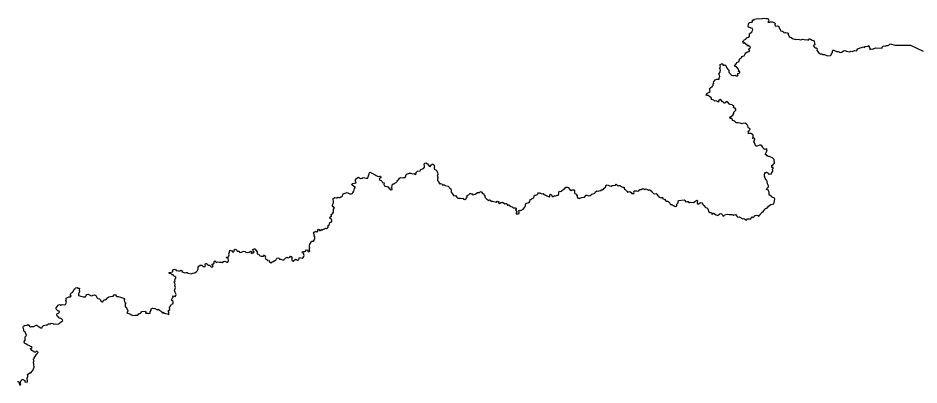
# Model space of a CAD drawing. Extents: x -74 to -34.8, y -33.8 to 5.3.
# Drawn here: x -58.528 to -55.4, y 1.258 to 2.534 of the extents above; entities that cross this region are included whole.
import ezdxf

# ---------------------------------------------------------------- set-up
doc = ezdxf.new("R2010")
doc.units = 0
doc.header["$LTSCALE"] = 2
doc.layers.add('UFEBRASIL', color=7, linetype='Continuous')

msp = doc.modelspace()

# ---------------------------------------------------------------- linework, layer by layer
at = {"layer": 'UFEBRASIL'}
msp.add_lwpolyline([(-58.5299, 1.2707), (-58.5272, 1.2696), (-58.5241, 1.2671), (-58.5241, 1.2627), (-58.523, 1.258), (-58.5191, 1.2582), (-58.518, 1.2619), (-58.5202, 1.2657), (-58.5194, 1.2685), (-58.5174, 1.2727), (-58.5141, 1.2738), (-58.513, 1.2777), (-58.5086, 1.2771), (-58.5074, 1.2743), (-58.5044, 1.2733), (-58.5041, 1.2691), (-58.4963, 1.268), (-58.4945, 1.2707), (-58.4946, 1.2753), (-58.4973, 1.279), (-58.4965, 1.2821), (-58.4935, 1.2878), (-58.4936, 1.2911), (-58.4952, 1.295), (-58.4864, 1.2999), (-58.4835, 1.3004), (-58.4781, 1.3057), (-58.4762, 1.3085), (-58.4711, 1.3194), (-58.4731, 1.3291), (-58.4739, 1.3378), (-58.4733, 1.3409), (-58.4744, 1.3484), (-58.4709, 1.3509), (-58.4717, 1.3549), (-58.469, 1.3564), (-58.4652, 1.362), (-58.4642, 1.3651), (-58.4611, 1.3671), (-58.458, 1.3715), (-58.4616, 1.3742), (-58.4649, 1.3754), (-58.4661, 1.3726), (-58.4702, 1.3709), (-58.4716, 1.3742), (-58.4759, 1.376), (-58.4794, 1.3782), (-58.4817, 1.3819), (-58.4851, 1.3848), (-58.4791, 1.3872), (-58.4797, 1.3902), (-58.4852, 1.392), (-58.4872, 1.3942), (-58.4906, 1.3947), (-58.4957, 1.3973), (-58.5007, 1.4013), (-58.5052, 1.4032), (-58.506, 1.4096), (-58.5016, 1.415), (-58.5033, 1.4185), (-58.5033, 1.4249), (-58.4982, 1.4302), (-58.5024, 1.4429), (-58.508, 1.4449), (-58.508, 1.4493), (-58.5097, 1.4594), (-58.5088, 1.463), (-58.5052, 1.4649), (-58.4966, 1.4663), (-58.4935, 1.4683), (-58.4905, 1.4665), (-58.4884, 1.4621), (-58.4839, 1.4606), (-58.4808, 1.4616), (-58.4777, 1.4609), (-58.4729, 1.4611), (-58.4651, 1.4663), (-58.462, 1.4661), (-58.4594, 1.4634), (-58.458, 1.4609), (-58.4542, 1.4602), (-58.4485, 1.4561), (-58.4444, 1.4565), (-58.4422, 1.4616), (-58.4395, 1.4645), (-58.4305, 1.4668), (-58.4254, 1.467), (-58.422, 1.471), (-58.4165, 1.4708), (-58.4129, 1.4727), (-58.4068, 1.4715), (-58.4041, 1.4698), (-58.3968, 1.4708), (-58.391, 1.4698), (-58.3857, 1.47), (-58.3842, 1.4726), (-58.3719, 1.4816), (-58.373, 1.4843), (-58.3768, 1.488), (-58.3817, 1.4897), (-58.3853, 1.4887), (-58.3856, 1.4929), (-58.3904, 1.4964), (-58.3928, 1.5016), (-58.3916, 1.5064), (-58.3873, 1.5077), (-58.3837, 1.5109), (-58.3845, 1.5141), (-58.39, 1.5152), (-58.3938, 1.52), (-58.3951, 1.5229), (-58.3948, 1.5266), (-58.3912, 1.5315), (-58.3896, 1.5354), (-58.3823, 1.5372), (-58.3789, 1.5354), (-58.3741, 1.5379), (-58.3676, 1.5368), (-58.3632, 1.5381), (-58.3607, 1.5424), (-58.3595, 1.5464), (-58.3619, 1.5512), (-58.3605, 1.5546), (-58.3605, 1.5602), (-58.3511, 1.5639), (-58.3459, 1.5644), (-58.3435, 1.5666), (-58.345, 1.5698), (-58.3456, 1.5729), (-58.3446, 1.5758), (-58.3424, 1.578), (-58.3375, 1.5812), (-58.3325, 1.5907), (-58.3296, 1.5935), (-58.3272, 1.5953), (-58.3225, 1.5971), (-58.3191, 1.5947), (-58.3144, 1.594), (-58.3149, 1.5881), (-58.3142, 1.5846), (-58.3159, 1.5787), (-58.3176, 1.5758), (-58.3172, 1.5685), (-58.3021, 1.5648), (-58.2967, 1.5649), (-58.2929, 1.5643), (-58.2911, 1.5688), (-58.2883, 1.5725), (-58.2842, 1.5733), (-58.2764, 1.569), (-58.2718, 1.5674), (-58.2669, 1.5697), (-58.2624, 1.5708), (-58.2573, 1.5692), (-58.2546, 1.5619), (-58.251, 1.559), (-58.2454, 1.5572), (-58.2414, 1.5542), (-58.2393, 1.5487), (-58.2361, 1.5467), (-58.2333, 1.5475), (-58.2294, 1.5538), (-58.2255, 1.554), (-58.2211, 1.5566), (-58.2168, 1.5604), (-58.213, 1.5648), (-58.201, 1.5671), (-58.1974, 1.5672), (-58.1948, 1.5696), (-58.1931, 1.5723), (-58.1895, 1.5716), (-58.1869, 1.568), (-58.1839, 1.5653), (-58.1798, 1.5655), (-58.1714, 1.5634), (-58.1648, 1.5608), (-58.1607, 1.5602), (-58.1579, 1.5559), (-58.1597, 1.5528), (-58.1567, 1.5437), (-58.1537, 1.5431), (-58.1554, 1.5366), (-58.1553, 1.5301), (-58.1529, 1.5281), (-58.1504, 1.5234), (-58.1484, 1.5212), (-58.1462, 1.5154), (-58.1475, 1.5125), (-58.1497, 1.5101), (-58.146, 1.5072), (-58.1394, 1.5051), (-58.1356, 1.5034), (-58.1295, 1.499), (-58.1216, 1.5011), (-58.1172, 1.5005), (-58.1114, 1.5012), (-58.1072, 1.5059), (-58.1042, 1.5068), (-58.1003, 1.5098), (-58.0977, 1.514), (-58.0856, 1.5149), (-58.0838, 1.5115), (-58.085, 1.508), (-58.0765, 1.5078), (-58.0735, 1.5069), (-58.0695, 1.5074), (-58.0686, 1.5126), (-58.0657, 1.5183), (-58.0653, 1.5223), (-58.061, 1.5254), (-58.0526, 1.5241), (-58.0439, 1.5196), (-58.0407, 1.521), (-58.0363, 1.5185), (-58.0295, 1.5133), (-58.0273, 1.5087), (-58.024, 1.5109), (-58.0211, 1.508), (-58.0154, 1.5059), (-58.009, 1.505), (-58.0043, 1.5031), (-58.0043, 1.5099), (-58.0054, 1.513), (-58.0056, 1.5168), (-58.0005, 1.5208), (-58.0013, 1.5282), (-57.999, 1.5307), (-57.9968, 1.5344), (-57.995, 1.5388), (-57.9904, 1.5406), (-57.9888, 1.5438), (-57.9895, 1.5477), (-57.9923, 1.5501), (-57.9944, 1.5532), (-57.9938, 1.5564), (-57.9919, 1.5615), (-57.9889, 1.5625), (-57.99, 1.5674), (-57.9861, 1.5671), (-57.9826, 1.5659), (-57.9804, 1.569), (-57.9787, 1.5728), (-57.9826, 1.5795), (-57.984, 1.5863), (-57.9835, 1.5904), (-57.9815, 1.5964), (-57.9819, 1.6002), (-57.9834, 1.6039), (-57.9827, 1.6085), (-57.985, 1.613), (-57.9854, 1.6168), (-57.9821, 1.6179), (-57.9829, 1.6218), (-57.9827, 1.6266), (-57.9796, 1.6287), (-57.9804, 1.6333), (-57.9826, 1.6354), (-57.9865, 1.6368), (-57.9891, 1.6404), (-57.9922, 1.641), (-57.9963, 1.6445), (-58.0027, 1.6457), (-58.0025, 1.6495), (-57.9903, 1.6515), (-57.9902, 1.6585), (-57.9858, 1.6603), (-57.9811, 1.6594), (-57.9789, 1.656), (-57.9705, 1.6544), (-57.965, 1.6552), (-57.962, 1.6572), (-57.9579, 1.6543), (-57.9595, 1.6512), (-57.9539, 1.6505), (-57.9503, 1.6477), (-57.9452, 1.6486), (-57.9406, 1.6485), (-57.9376, 1.6465), (-57.9269, 1.6449), (-57.9208, 1.6467), (-57.9136, 1.6477), (-57.909, 1.6512), (-57.9048, 1.6557), (-57.9022, 1.6604), (-57.9022, 1.6678), (-57.8998, 1.6711), (-57.8951, 1.6744), (-57.8893, 1.6743), (-57.8847, 1.6698), (-57.8808, 1.6703), (-57.8772, 1.6719), (-57.8785, 1.6763), (-57.8772, 1.6804), (-57.8735, 1.6804), (-57.8705, 1.6766), (-57.8666, 1.6746), (-57.8632, 1.6739), (-57.8572, 1.6686), (-57.8522, 1.6679), (-57.8508, 1.6735), (-57.8538, 1.6748), (-57.8532, 1.6779), (-57.85, 1.6792), (-57.8471, 1.6811), (-57.8468, 1.687), (-57.8443, 1.689), (-57.8412, 1.6865), (-57.8402, 1.6836), (-57.8365, 1.6866), (-57.8279, 1.685), (-57.8229, 1.6851), (-57.8196, 1.6839), (-57.8139, 1.687), (-57.8092, 1.6884), (-57.8031, 1.6846), (-57.7999, 1.6853), (-57.7977, 1.6873), (-57.7965, 1.6911), (-57.7984, 1.6971), (-57.8034, 1.6985), (-57.8037, 1.7019), (-57.8001, 1.7018), (-57.797, 1.7033), (-57.7955, 1.7064), (-57.7947, 1.7103), (-57.7957, 1.7139), (-57.7933, 1.7197), (-57.7924, 1.7267), (-57.7855, 1.7242), (-57.7832, 1.7211), (-57.7805, 1.7193), (-57.7778, 1.7231), (-57.7771, 1.7283), (-57.7744, 1.7298), (-57.7689, 1.7274), (-57.7668, 1.7227), (-57.7634, 1.7233), (-57.7603, 1.7227), (-57.7583, 1.7188), (-57.7523, 1.7191), (-57.7451, 1.7229), (-57.739, 1.7225), (-57.7363, 1.7195), (-57.7312, 1.719), (-57.7249, 1.7202), (-57.7197, 1.7229), (-57.7165, 1.7208), (-57.7185, 1.7155), (-57.7102, 1.7177), (-57.7083, 1.7208), (-57.7115, 1.7242), (-57.712, 1.7286), (-57.7081, 1.7313), (-57.7052, 1.731), (-57.6972, 1.7209), (-57.6971, 1.7171), (-57.6981, 1.7138), (-57.6923, 1.7124), (-57.6896, 1.7086), (-57.6871, 1.7065), (-57.6841, 1.7058), (-57.6752, 1.706), (-57.6725, 1.7109), (-57.6707, 1.708), (-57.6683, 1.7027), (-57.6696, 1.7), (-57.6679, 1.6957), (-57.6629, 1.6927), (-57.6606, 1.6892), (-57.6556, 1.6905), (-57.6542, 1.6865), (-57.6505, 1.6824), (-57.6453, 1.6859), (-57.6417, 1.6867), (-57.6365, 1.6907), (-57.633, 1.6915), (-57.6294, 1.6985), (-57.622, 1.6998), (-57.6195, 1.6958), (-57.6149, 1.6957), (-57.61, 1.6929), (-57.6049, 1.693), (-57.6001, 1.6974), (-57.5979, 1.7005), (-57.593, 1.7019), (-57.5904, 1.7), (-57.584, 1.7021), (-57.5818, 1.7062), (-57.5761, 1.7027), (-57.5772, 1.6999), (-57.5772, 1.6904), (-57.5727, 1.6888), (-57.5646, 1.6959), (-57.5611, 1.6944), (-57.5578, 1.6923), (-57.5533, 1.6925), (-57.5522, 1.698), (-57.5504, 1.7007), (-57.5417, 1.6988), (-57.5377, 1.7006), (-57.5352, 1.7042), (-57.5343, 1.7083), (-57.5353, 1.7115), (-57.5367, 1.7147), (-57.5403, 1.7169), (-57.5414, 1.7205), (-57.5368, 1.7223), (-57.5319, 1.7216), (-57.5292, 1.7237), (-57.5262, 1.7281), (-57.5221, 1.7262), (-57.5219, 1.7233), (-57.519, 1.7212), (-57.5143, 1.7231), (-57.516, 1.7279), (-57.5168, 1.7318), (-57.5145, 1.734), (-57.5153, 1.7368), (-57.5161, 1.742), (-57.5146, 1.7473), (-57.5099, 1.7545), (-57.5086, 1.7575), (-57.5019, 1.758), (-57.4998, 1.7613), (-57.4974, 1.7669), (-57.4976, 1.7703), (-57.497, 1.7735), (-57.4992, 1.7764), (-57.5002, 1.7815), (-57.502, 1.7862), (-57.4999, 1.7889), (-57.4938, 1.7926), (-57.4909, 1.7906), (-57.4871, 1.7926), (-57.4867, 1.7959), (-57.4852, 1.8), (-57.4822, 1.7985), (-57.4817, 1.7954), (-57.4777, 1.7948), (-57.4763, 1.799), (-57.4741, 1.7959), (-57.4684, 1.7996), (-57.4639, 1.8005), (-57.4607, 1.8033), (-57.4572, 1.8021), (-57.4534, 1.8039), (-57.451, 1.8064), (-57.4519, 1.8115), (-57.4489, 1.812), (-57.4463, 1.8176), (-57.4449, 1.8224), (-57.4401, 1.8234), (-57.4379, 1.8269), (-57.4378, 1.8301), (-57.4392, 1.8328), (-57.4411, 1.8352), (-57.4441, 1.8367), (-57.4451, 1.8412), (-57.4397, 1.845), (-57.4401, 1.8508), (-57.4364, 1.853), (-57.432, 1.8586), (-57.4325, 1.8694), (-57.4293, 1.8739), (-57.4342, 1.8777), (-57.4362, 1.8806), (-57.4346, 1.8868), (-57.4326, 1.8909), (-57.4326, 1.8973), (-57.4337, 1.9011), (-57.4335, 1.906), (-57.4311, 1.9079), (-57.4278, 1.9095), (-57.4235, 1.9082), (-57.4201, 1.909), (-57.4175, 1.9107), (-57.4137, 1.9097), (-57.4107, 1.9098), (-57.4068, 1.9117), (-57.403, 1.9128), (-57.3985, 1.9219), (-57.3959, 1.9241), (-57.3923, 1.9246), (-57.3851, 1.9275), (-57.3824, 1.9264), (-57.3758, 1.9223), (-57.3706, 1.9224), (-57.3678, 1.9238), (-57.365, 1.9261), (-57.3615, 1.9321), (-57.3613, 1.9364), (-57.36, 1.9407), (-57.3568, 1.9443), (-57.3571, 1.9472), (-57.3619, 1.9482), (-57.3682, 1.9522), (-57.3692, 1.9565), (-57.3654, 1.958), (-57.3592, 1.9589), (-57.3543, 1.9612), (-57.3567, 1.966), (-57.3563, 1.9705), (-57.3518, 1.9764), (-57.3457, 1.9803), (-57.3383, 1.9754), (-57.333, 1.977), (-57.3293, 1.9797), (-57.324, 1.9779), (-57.3189, 1.9773), (-57.3133, 1.9773), (-57.3127, 1.9813), (-57.3092, 1.992), (-57.3072, 1.9967), (-57.3044, 1.9975), (-57.3013, 1.9954), (-57.2878, 1.9882), (-57.2844, 1.986), (-57.2773, 1.9831), (-57.2724, 1.9837), (-57.2689, 1.9837), (-57.2679, 1.9799), (-57.2708, 1.9764), (-57.2735, 1.9742), (-57.2712, 1.9698), (-57.267, 1.9692), (-57.2646, 1.9662), (-57.2624, 1.9618), (-57.2565, 1.9612), (-57.2576, 1.9548), (-57.2555, 1.9504), (-57.253, 1.9485), (-57.2472, 1.9484), (-57.2443, 1.9473), (-57.2413, 1.9435), (-57.2378, 1.9434), (-57.2376, 1.9394), (-57.2324, 1.9368), (-57.2293, 1.9377), (-57.2302, 1.9456), (-57.2291, 1.9503), (-57.2292, 1.9536), (-57.2255, 1.9567), (-57.2225, 1.9566), (-57.2202, 1.9595), (-57.2148, 1.9614), (-57.2101, 1.966), (-57.2111, 1.9689), (-57.2073, 1.9709), (-57.2033, 1.9767), (-57.2, 1.9787), (-57.1943, 1.9784), (-57.1895, 1.9796), (-57.1866, 1.9788), (-57.1834, 1.9796), (-57.1792, 1.9902), (-57.1689, 1.9942), (-57.164, 1.9948), (-57.1584, 1.9919), (-57.1531, 1.9926), (-57.1475, 1.9891), (-57.1451, 1.9915), (-57.1465, 1.9952), (-57.1409, 2.0011), (-57.1322, 2.0027), (-57.1299, 2.0065), (-57.1201, 2.0102), (-57.1164, 2.0149), (-57.1166, 2.0196), (-57.1175, 2.0243), (-57.1167, 2.028), (-57.1117, 2.0296), (-57.1066, 2.0268), (-57.1027, 2.0226), (-57.1002, 2.0188), (-57.0964, 2.0179), (-57.0942, 2.0224), (-57.0905, 2.0254), (-57.0868, 2.0265), (-57.084, 2.0216), (-57.0817, 2.0189), (-57.0827, 2.0139), (-57.0826, 2.0076), (-57.0771, 2.0058), (-57.0735, 2.0025), (-57.0712, 1.9967), (-57.0702, 1.9895), (-57.0724, 1.9842), (-57.0705, 1.9806), (-57.0706, 1.9768), (-57.0716, 1.973), (-57.0713, 1.9688), (-57.0674, 1.9644), (-57.0666, 1.961), (-57.064, 1.956), (-57.0608, 1.9578), (-57.0565, 1.9569), (-57.0539, 1.9525), (-57.0504, 1.9537), (-57.0475, 1.9532), (-57.0444, 1.9512), (-57.0347, 1.9486), (-57.032, 1.947), (-57.0309, 1.9442), (-57.0286, 1.9421), (-57.025, 1.9398), (-57.0238, 1.9338), (-57.0245, 1.9279), (-57.0176, 1.9189), (-57.0143, 1.915), (-57.0092, 1.917), (-57.0045, 1.9109), (-57.0008, 1.9074), (-56.9967, 1.9078), (-56.9917, 1.9075), (-56.9874, 1.9062), (-56.9829, 1.9074), (-56.9815, 1.9044), (-56.9762, 1.903), (-56.9716, 1.9056), (-56.9712, 1.9087), (-56.9685, 1.9122), (-56.9683, 1.9167), (-56.9614, 1.9205), (-56.9593, 1.9245), (-56.9552, 1.9228), (-56.9506, 1.9227), (-56.9499, 1.9195), (-56.9404, 1.9215), (-56.9322, 1.9265), (-56.9252, 1.9269), (-56.9231, 1.9292), (-56.9198, 1.9304), (-56.9153, 1.9237), (-56.9111, 1.9224), (-56.909, 1.917), (-56.9064, 1.9152), (-56.9073, 1.9105), (-56.8999, 1.904), (-56.8936, 1.8994), (-56.8915, 1.9019), (-56.8881, 1.9), (-56.8869, 1.897), (-56.8811, 1.8971), (-56.8667, 1.8932), (-56.8646, 1.8967), (-56.8619, 1.8957), (-56.8587, 1.8953), (-56.8597, 1.8906), (-56.8563, 1.8893), (-56.8521, 1.8919), (-56.8492, 1.8921), (-56.8459, 1.8933), (-56.8379, 1.8881), (-56.8344, 1.8893), (-56.831, 1.8889), (-56.8287, 1.8817), (-56.8256, 1.884), (-56.8217, 1.8833), (-56.821, 1.8793), (-56.8172, 1.8778), (-56.8129, 1.8767), (-56.8093, 1.8738), (-56.8015, 1.8742), (-56.7989, 1.8726), (-56.7986, 1.8686), (-56.8011, 1.8661), (-56.7989, 1.8636), (-56.7958, 1.8614), (-56.7958, 1.8583), (-56.7986, 1.8573), (-56.798, 1.8534), (-56.7914, 1.8525), (-56.7881, 1.8544), (-56.7879, 1.8586), (-56.7887, 1.8642), (-56.7859, 1.8653), (-56.7817, 1.8644), (-56.7739, 1.8689), (-56.7682, 1.8761), (-56.7663, 1.8803), (-56.7664, 1.8834), (-56.765, 1.8884), (-56.7622, 1.8898), (-56.7564, 1.8907), (-56.7536, 1.8927), (-56.7506, 1.8962), (-56.7498, 1.9029), (-56.7463, 1.903), (-56.7433, 1.9064), (-56.7377, 1.9087), (-56.7362, 1.9146), (-56.7348, 1.9173), (-56.7304, 1.9183), (-56.7269, 1.9186), (-56.7229, 1.9221), (-56.721, 1.9259), (-56.7164, 1.9261), (-56.7135, 1.9242), (-56.7096, 1.9226), (-56.7047, 1.924), (-56.7024, 1.9205), (-56.6957, 1.9173), (-56.6924, 1.9152), (-56.6867, 1.9132), (-56.6824, 1.9124), (-56.6815, 1.9151), (-56.6816, 1.9192), (-56.6792, 1.921), (-56.6762, 1.9187), (-56.6735, 1.9128), (-56.67, 1.9133), (-56.667, 1.9155), (-56.6623, 1.9152), (-56.6547, 1.9182), (-56.6511, 1.9172), (-56.6501, 1.9223), (-56.65, 1.928), (-56.6492, 1.9312), (-56.6461, 1.93), (-56.6411, 1.9314), (-56.6398, 1.9343), (-56.6366, 1.9367), (-56.6322, 1.9383), (-56.63, 1.9425), (-56.6245, 1.9453), (-56.6215, 1.946), (-56.618, 1.9439), (-56.6126, 1.9371), (-56.6079, 1.9344), (-56.6041, 1.9361), (-56.5985, 1.9365), (-56.5962, 1.9328), (-56.5956, 1.9296), (-56.5965, 1.926), (-56.5947, 1.923), (-56.5901, 1.9214), (-56.5872, 1.9153), (-56.5867, 1.911), (-56.5825, 1.9072), (-56.5798, 1.906), (-56.577, 1.9077), (-56.571, 1.9097), (-56.561, 1.9111), (-56.5556, 1.9174), (-56.5527, 1.918), (-56.5467, 1.9155), (-56.5414, 1.917), (-56.5382, 1.9186), (-56.5353, 1.9218), (-56.5313, 1.9222), (-56.525, 1.9248), (-56.5227, 1.9292), (-56.5181, 1.9324), (-56.5138, 1.932), (-56.5098, 1.9327), (-56.5039, 1.9344), (-56.5014, 1.9369), (-56.4984, 1.9368), (-56.4957, 1.9381), (-56.4928, 1.9416), (-56.4877, 1.9462), (-56.4871, 1.9518), (-56.4829, 1.9542), (-56.4734, 1.95), (-56.469, 1.9493), (-56.4653, 1.9513), (-56.4616, 1.9508), (-56.4542, 1.9524), (-56.4513, 1.9562), (-56.4448, 1.9486), (-56.4418, 1.9515), (-56.4371, 1.9518), (-56.436, 1.9491), (-56.4322, 1.9465), (-56.4282, 1.9458), (-56.423, 1.9458), (-56.4239, 1.9421), (-56.4227, 1.939), (-56.4198, 1.9379), (-56.4148, 1.9312), (-56.4119, 1.9283), (-56.4083, 1.9299), (-56.4037, 1.9303), (-56.3998, 1.9275), (-56.3971, 1.9234), (-56.3901, 1.9235), (-56.3886, 1.926), (-56.3901, 1.9288), (-56.3887, 1.933), (-56.3856, 1.9327), (-56.3809, 1.9333), (-56.3787, 1.9315), (-56.3721, 1.9329), (-56.3691, 1.9374), (-56.3644, 1.938), (-56.3583, 1.9415), (-56.3545, 1.9386), (-56.3513, 1.9377), (-56.3483, 1.9392), (-56.342, 1.9371), (-56.3394, 1.9355), (-56.335, 1.9372), (-56.3329, 1.934), (-56.3295, 1.9326), (-56.3278, 1.9295), (-56.3251, 1.9276), (-56.3215, 1.9237), (-56.3171, 1.9225), (-56.3121, 1.923), (-56.3091, 1.921), (-56.3089, 1.9176), (-56.3049, 1.9156), (-56.3028, 1.9118), (-56.2989, 1.9096), (-56.2953, 1.9088), (-56.2908, 1.9106), (-56.2901, 1.9066), (-56.2827, 1.9024), (-56.2802, 1.8995), (-56.2761, 1.8968), (-56.2724, 1.8966), (-56.2655, 1.8896), (-56.2632, 1.8857), (-56.2588, 1.8856), (-56.256, 1.8843), (-56.2487, 1.8796), (-56.2441, 1.8782), (-56.2415, 1.8797), (-56.2407, 1.8833), (-56.2406, 1.8867), (-56.2378, 1.8897), (-56.2359, 1.8939), (-56.2345, 1.8987), (-56.2151, 1.9021), (-56.2124, 1.8996), (-56.209, 1.8944), (-56.2047, 1.8961), (-56.201, 1.8962), (-56.199, 1.8926), (-56.1953, 1.8923), (-56.1918, 1.8939), (-56.1825, 1.8927), (-56.178, 1.8963), (-56.171, 1.9006), (-56.1689, 1.8979), (-56.1707, 1.8912), (-56.1686, 1.8877), (-56.1654, 1.8874), (-56.1603, 1.8915), (-56.1566, 1.8918), (-56.1527, 1.8908), (-56.151, 1.8856), (-56.1465, 1.8819), (-56.1412, 1.8751), (-56.1368, 1.8735), (-56.1326, 1.87), (-56.1313, 1.8628), (-56.13, 1.8593), (-56.1262, 1.8578), (-56.1203, 1.8572), (-56.1187, 1.8544), (-56.1177, 1.8511), (-56.1129, 1.8551), (-56.1043, 1.8491), (-56.0987, 1.8466), (-56.0959, 1.8492), (-56.0926, 1.8514), (-56.0903, 1.8538), (-56.0854, 1.8531), (-56.0833, 1.8501), (-56.0814, 1.846), (-56.0775, 1.8452), (-56.0755, 1.8499), (-56.0665, 1.8519), (-56.059, 1.8508), (-56.05, 1.8509), (-56.0463, 1.8495), (-56.0435, 1.8473), (-56.0412, 1.8499), (-56.0367, 1.8503), (-56.0326, 1.8449), (-56.0291, 1.8417), (-56.0242, 1.8427), (-56.0113, 1.8359), (-56.0076, 1.8361), (-56.0042, 1.8338), (-55.999, 1.8314), (-55.9958, 1.835), (-55.9833, 1.8356), (-55.9825, 1.8394), (-55.9794, 1.842), (-55.9761, 1.8404), (-55.9711, 1.8447), (-55.9702, 1.8484), (-55.967, 1.8474), (-55.9629, 1.8482), (-55.9565, 1.8452), (-55.9543, 1.8486), (-55.9441, 1.8588), (-55.94, 1.8619), (-55.9383, 1.8662), (-55.9354, 1.8676), (-55.9344, 1.8716), (-55.9295, 1.8731), (-55.925, 1.8762), (-55.9231, 1.8798), (-55.915, 1.8848), (-55.9099, 1.887), (-55.9039, 1.8881), (-55.9015, 1.8968), (-55.9016, 1.8998), (-55.9009, 1.9033), (-55.902, 1.9078), (-55.9101, 1.9105), (-55.912, 1.9132), (-55.9206, 1.9191), (-55.9205, 1.9283), (-55.9221, 1.9334), (-55.9239, 1.9373), (-55.9276, 1.9368), (-55.9296, 1.9393), (-55.9231, 1.947), (-55.9226, 1.9504), (-55.9264, 1.9572), (-55.9273, 1.9656), (-55.9283, 1.9694), (-55.932, 1.9713), (-55.9361, 1.9834), (-55.9364, 1.9866), (-55.9352, 1.9966), (-55.932, 1.9957), (-55.9292, 1.9974), (-55.9253, 1.9949), (-55.9228, 1.9913), (-55.9186, 1.992), (-55.9138, 1.9906), (-55.9126, 1.994), (-55.908, 2.0014), (-55.9088, 2.0081), (-55.906, 2.009), (-55.9068, 2.0135), (-55.9109, 2.0145), (-55.9104, 2.0175), (-55.9106, 2.0221), (-55.9077, 2.0224), (-55.9039, 2.0262), (-55.9021, 2.0294), (-55.9032, 2.0412), (-55.906, 2.0447), (-55.9089, 2.0475), (-55.9206, 2.0525), (-55.924, 2.0518), (-55.9269, 2.0544), (-55.9291, 2.0575), (-55.9329, 2.0578), (-55.933, 2.0614), (-55.9289, 2.0685), (-55.9268, 2.0752), (-55.9292, 2.0787), (-55.9354, 2.077), (-55.9382, 2.0785), (-55.9413, 2.0812), (-55.9432, 2.0857), (-55.9452, 2.089), (-55.9488, 2.0918), (-55.9537, 2.0911), (-55.9616, 2.0882), (-55.9669, 2.0885), (-55.9712, 2.0999), (-55.9731, 2.1033), (-55.9698, 2.1131), (-55.9735, 2.1163), (-55.9782, 2.1152), (-55.9757, 2.1196), (-55.9756, 2.1261), (-55.9822, 2.1319), (-55.9879, 2.1325), (-55.9914, 2.1314), (-55.9925, 2.1367), (-55.9938, 2.1396), (-55.99, 2.1425), (-55.9867, 2.1459), (-55.9876, 2.1489), (-55.9921, 2.1511), (-55.9936, 2.1541), (-55.9938, 2.1587), (-55.9958, 2.1613), (-55.9994, 2.164), (-56.0031, 2.1677), (-56.0113, 2.1664), (-56.0142, 2.1654), (-56.0204, 2.1678), (-56.0273, 2.1696), (-56.0351, 2.1689), (-56.0374, 2.1715), (-56.0402, 2.1733), (-56.0421, 2.1759), (-56.0459, 2.1772), (-56.0485, 2.1803), (-56.0498, 2.1845), (-56.0551, 2.1847), (-56.0563, 2.1894), (-56.0515, 2.1923), (-56.0469, 2.196), (-56.0433, 2.2015), (-56.0426, 2.2063), (-56.0407, 2.209), (-56.0362, 2.2136), (-56.0362, 2.2168), (-56.0379, 2.2197), (-56.0435, 2.2214), (-56.0428, 2.2249), (-56.043, 2.2279), (-56.0462, 2.2293), (-56.0487, 2.2322), (-56.0551, 2.2325), (-56.0581, 2.2335), (-56.0651, 2.2417), (-56.0689, 2.2429), (-56.0709, 2.2396), (-56.0739, 2.2373), (-56.0774, 2.2376), (-56.0792, 2.241), (-56.0832, 2.2431), (-56.0855, 2.2469), (-56.0881, 2.25), (-56.0918, 2.2486), (-56.0958, 2.2462), (-56.0961, 2.2415), (-56.104, 2.2455), (-56.109, 2.2448), (-56.1123, 2.2475), (-56.1205, 2.2504), (-56.1202, 2.2551), (-56.1231, 2.2588), (-56.1264, 2.259), (-56.1325, 2.2637), (-56.1357, 2.2638), (-56.139, 2.2658), (-56.1371, 2.2708), (-56.128, 2.2756), (-56.1254, 2.2783), (-56.1267, 2.2836), (-56.1281, 2.2865), (-56.1243, 2.2911), (-56.1181, 2.2954), (-56.1146, 2.2987), (-56.1143, 2.3035), (-56.1127, 2.3074), (-56.1135, 2.3111), (-56.1095, 2.315), (-56.1073, 2.3184), (-56.1015, 2.3208), (-56.0938, 2.3213), (-56.0934, 2.3254), (-56.092, 2.3299), (-56.0929, 2.3348), (-56.0957, 2.3384), (-56.094, 2.3411), (-56.0905, 2.345), (-56.0907, 2.3488), (-56.089, 2.3516), (-56.0907, 2.3571), (-56.0923, 2.3602), (-56.0891, 2.3641), (-56.09, 2.3683), (-56.0902, 2.3724), (-56.0863, 2.3725), (-56.0845, 2.3751), (-56.081, 2.3733), (-56.081, 2.3691), (-56.0765, 2.3693), (-56.074, 2.3709), (-56.0711, 2.3682), (-56.0694, 2.3648), (-56.0687, 2.3615), (-56.0651, 2.3572), (-56.0613, 2.355), (-56.0597, 2.3515), (-56.0602, 2.3461), (-56.0592, 2.343), (-56.0507, 2.3351), (-56.0463, 2.3336), (-56.0425, 2.3339), (-56.0386, 2.3346), (-56.0348, 2.3328), (-56.0296, 2.3325), (-56.0281, 2.3362), (-56.0297, 2.3397), (-56.0219, 2.3426), (-56.0226, 2.3475), (-56.027, 2.3472), (-56.026, 2.3507), (-56.027, 2.3554), (-56.0331, 2.3643), (-56.04, 2.3664), (-56.0372, 2.3702), (-56.0367, 2.3743), (-56.0338, 2.3748), (-56.0322, 2.3786), (-56.0248, 2.3825), (-56.0233, 2.391), (-56.0206, 2.3932), (-56.0177, 2.3948), (-56.0156, 2.397), (-56.0148, 2.3999), (-56.0111, 2.4004), (-56.0071, 2.4016), (-56.0052, 2.4065), (-56.0032, 2.4089), (-56.0015, 2.413), (-55.9954, 2.4164), (-55.9899, 2.4173), (-55.9871, 2.4204), (-55.991, 2.4224), (-55.9897, 2.4271), (-55.9855, 2.4294), (-55.9858, 2.434), (-55.9891, 2.436), (-55.9921, 2.4387), (-55.9951, 2.4357), (-55.9971, 2.4412), (-56.0001, 2.442), (-56.0033, 2.4459), (-56.0061, 2.4468), (-56.009, 2.4444), (-56.0108, 2.449), (-56.0116, 2.4529), (-56.0085, 2.4544), (-56.0055, 2.4591), (-56.0015, 2.4602), (-56.0003, 2.463), (-55.9962, 2.4654), (-55.9912, 2.4671), (-55.9887, 2.4708), (-55.9882, 2.4788), (-55.9798, 2.4852), (-55.9776, 2.4897), (-55.9771, 2.4929), (-55.978, 2.4965), (-55.9824, 2.4978), (-55.985, 2.4995), (-55.9914, 2.5021), (-55.993, 2.5046), (-55.9914, 2.5124), (-55.9893, 2.5178), (-55.9834, 2.5192), (-55.9797, 2.5189), (-55.9786, 2.5225), (-55.9783, 2.5274), (-55.9738, 2.5259), (-55.9706, 2.5294), (-55.9591, 2.5313), (-55.9536, 2.5308), (-55.9458, 2.532), (-55.9429, 2.5319), (-55.9347, 2.5335), (-55.9303, 2.5313), (-55.9271, 2.5315), (-55.9242, 2.5306), (-55.9228, 2.5272), (-55.9219, 2.5229), (-55.9245, 2.5187), (-55.9199, 2.5179), (-55.9151, 2.5197), (-55.9103, 2.5201), (-55.9067, 2.5195), (-55.9017, 2.5173), (-55.8998, 2.5146), (-55.9001, 2.5092), (-55.8976, 2.5056), (-55.8914, 2.5059), (-55.8863, 2.5036), (-55.885, 2.4984), (-55.882, 2.494), (-55.8809, 2.489), (-55.8739, 2.488), (-55.871, 2.486), (-55.8689, 2.4835), (-55.8662, 2.4815), (-55.8618, 2.4832), (-55.8581, 2.4824), (-55.8546, 2.4806), (-55.8539, 2.4773), (-55.8508, 2.4692), (-55.8472, 2.4664), (-55.8436, 2.4653), (-55.8389, 2.4623), (-55.8358, 2.4609), (-55.8303, 2.4592), (-55.8275, 2.4604), (-55.8154, 2.4591), (-55.8108, 2.4576), (-55.8028, 2.4594), (-55.7987, 2.4592), (-55.7944, 2.4575), (-55.7902, 2.4588), (-55.784, 2.4566), (-55.7814, 2.4618), (-55.777, 2.4604), (-55.7707, 2.4569), (-55.7667, 2.4553), (-55.7642, 2.4522), (-55.7625, 2.4475), (-55.7616, 2.4406), (-55.7675, 2.438), (-55.7637, 2.433), (-55.7606, 2.4304), (-55.7568, 2.43), (-55.7538, 2.4258), (-55.7542, 2.4218), (-55.7528, 2.4178), (-55.747, 2.4105), (-55.7427, 2.4088), (-55.7371, 2.4091), (-55.7347, 2.4064), (-55.7279, 2.4069), (-55.718, 2.4021), (-55.7077, 2.4032), (-55.7048, 2.4056), (-55.7038, 2.4085), (-55.7002, 2.4136), (-55.6998, 2.4177), (-55.6984, 2.4216), (-55.6952, 2.4216), (-55.6863, 2.4173), (-55.6812, 2.4169), (-55.6741, 2.4137), (-55.6675, 2.4143), (-55.6621, 2.4193), (-55.6573, 2.4207), (-55.6542, 2.4199), (-55.6514, 2.4181), (-55.6469, 2.4169), (-55.6423, 2.4161), (-55.6356, 2.4182), (-55.6317, 2.417), (-55.6245, 2.4201), (-55.6171, 2.4199), (-55.6127, 2.4263), (-55.6096, 2.428), (-55.6044, 2.4302), (-55.6, 2.4308), (-55.5936, 2.4334), (-55.5898, 2.4314), (-55.5873, 2.4342), (-55.5779, 2.4355), (-55.5747, 2.4378), (-55.5724, 2.4307), (-55.5711, 2.428), (-55.5707, 2.4236), (-55.5672, 2.4247), (-55.5641, 2.4264), (-55.5606, 2.4254), (-55.5577, 2.4259), (-55.5515, 2.4295), (-55.528, 2.4287), (-55.5283, 2.4318), (-55.5248, 2.4359), (-55.5208, 2.4369), (-55.5177, 2.4357), (-55.5132, 2.4385), (-55.5086, 2.4383), (-55.5043, 2.4394), (-55.4998, 2.4433), (-55.4823, 2.4387), (-55.4294, 2.439), (-55.3854, 2.4185)], dxfattribs=at)

doc.saveas('drawing.dxf')
